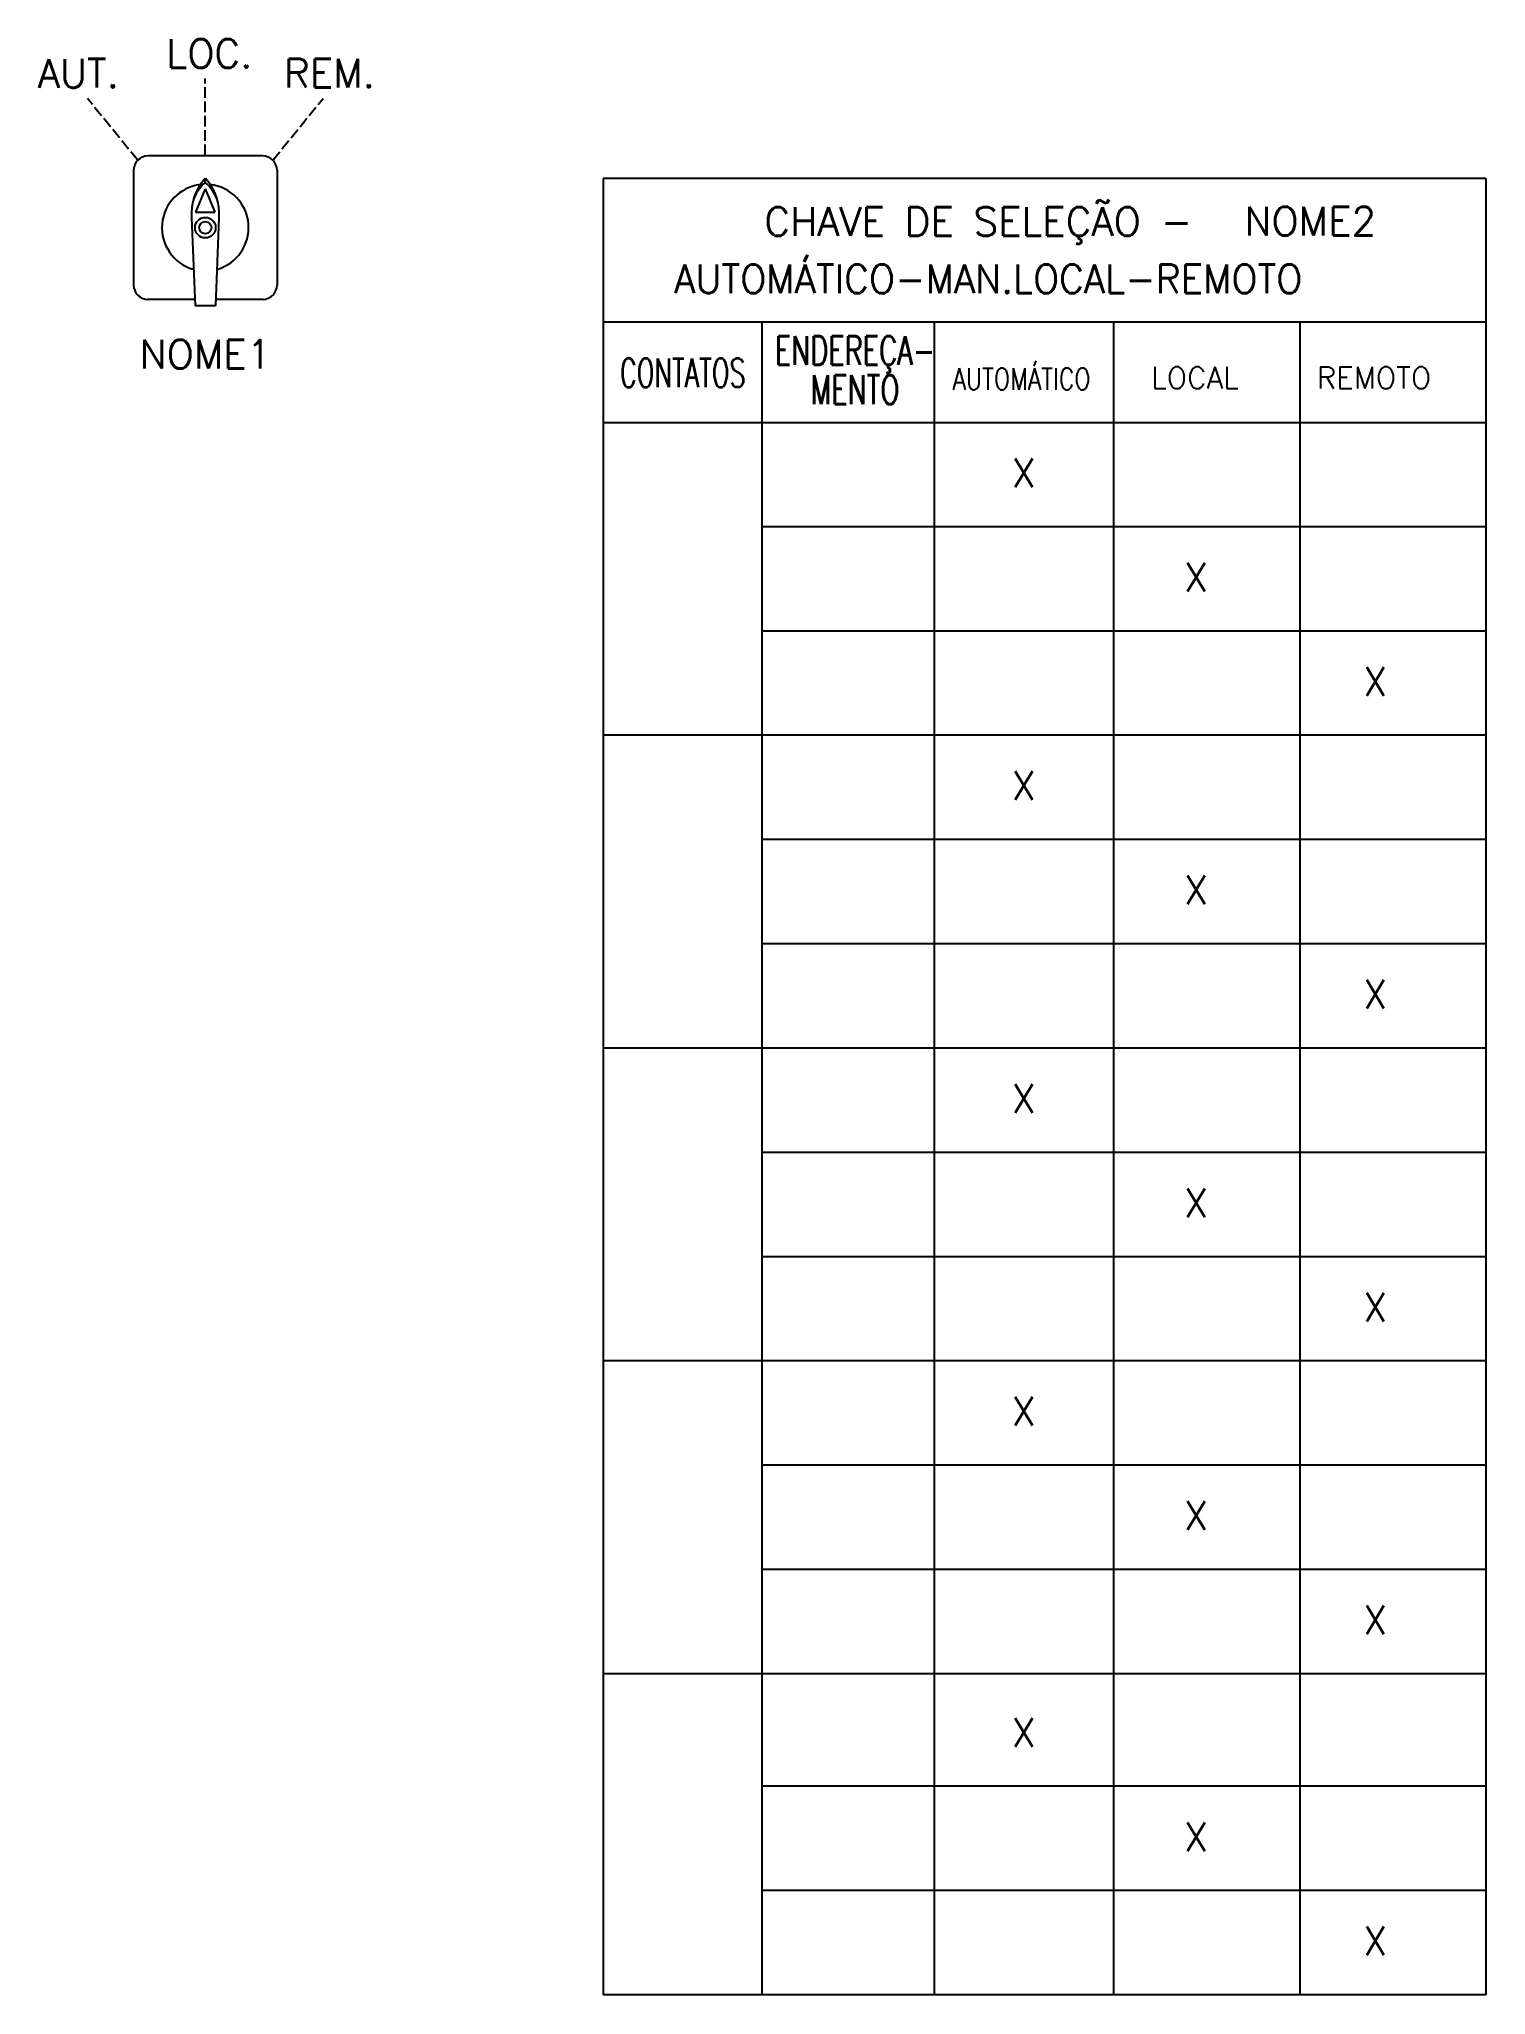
# Model space of a CAD drawing. Header units: millimetres. Extents: x 2342 to 2443, y 1825 to 1961.
import ezdxf
from ezdxf.enums import TextEntityAlignment as Align

# ---------------------------------------------------------------- set-up
doc = ezdxf.new("R2010")
doc.units = ezdxf.units.MM
doc.linetypes.add('USTATION2', pattern=[1, 0.75, -0.25])
doc.styles.add('ROMANS', font='romans')

msp = doc.modelspace()

# ---------------------------------------------------------------- linework, layer by layer
at = {"linetype": 'USTATION2'}
for p, q in [((2353.96, 1952.89), (2353.96, 1958.24)), ((2349.25, 1952.55), (2345.74, 1956.85)), ((2358.67, 1952.56), (2362.17, 1956.86))]:
    msp.add_line(p, q, dxfattribs=at)
at = {"linetype": 'Continuous'}
for p, q in [((2348.96, 1951.85), (2348.96, 1943.85)), ((2357.96, 1952.85), (2349.96, 1952.85)), ((2358.96, 1951.85), (2358.96, 1943.85)), ((2353.96, 1950.55), (2353.28, 1948.93)), ((2353.96, 1951), (2353.96, 1951.29)), ((2353.96, 1950.55), (2354.63, 1948.93)), ((2353.28, 1948.93), (2354.63, 1948.93)), ((2353.01, 1948.53), (2353.25, 1942.41)), ((2354.91, 1948.53), (2354.67, 1942.41)), ((2353.23, 1942.85), (2349.96, 1942.85)), ((2354.67, 1942.41), (2353.25, 1942.41)), ((2357.96, 1942.85), (2354.68, 1942.85))]:
    msp.add_line(p, q, dxfattribs=at)
for p, q in [((2381.69, 1951.28), (2381.69, 1824.7)), ((2443.2, 1951.28), (2381.69, 1951.28)), ((2443.2, 1951.28), (2443.2, 1824.7)), ((2381.69, 1941.28), (2443.2, 1941.28)), ((2392.75, 1941.28), (2392.75, 1824.7)), ((2404.76, 1941.28), (2404.76, 1824.7)), ((2417.24, 1941.28), (2417.24, 1824.7)), ((2430.22, 1941.28), (2430.22, 1824.7)), ((2381.69, 1934.28), (2443.2, 1934.28)), ((2443.2, 1934.28), (2443.2, 1916.72)), ((2443.2, 1927.01), (2392.75, 1927.01)), ((2443.2, 1919.74), (2392.75, 1919.74)), ((2443.2, 1912.48), (2381.69, 1912.48)), ((2443.2, 1905.21), (2392.75, 1905.21)), ((2443.2, 1897.94), (2392.75, 1897.94)), ((2443.2, 1890.68), (2381.69, 1890.68)), ((2443.2, 1883.41), (2392.75, 1883.41)), ((2443.2, 1876.14), (2392.75, 1876.14)), ((2443.2, 1868.88), (2381.69, 1868.88)), ((2443.2, 1861.61), (2392.75, 1861.61)), ((2443.2, 1854.34), (2392.75, 1854.34)), ((2443.2, 1847.08), (2381.69, 1847.08)), ((2443.2, 1839.24), (2392.75, 1839.24)), ((2443.2, 1831.97), (2392.75, 1831.97)), ((2443.2, 1824.7), (2381.69, 1824.7))]:
    msp.add_line(p, q)
for radius in [0.716, 0.425]:
    msp.add_circle((2353.96, 1947.85), radius, dxfattribs=at)
for centre, radius, start, end in [((2349.96, 1951.85), 1, 90, 180), ((2357.96, 1951.85), 1, 0, 90), ((2353.96, 1947.85), 3.02, 96.6453, 253.9286), ((2356.62, 1948.82), 3.63, 137.2069, 184.6062), ((2355.88, 1948.8), 2.92, 131.0298, 160.9513), ((2351.3, 1948.82), 3.63, 355.3938, 42.7931), ((2352.04, 1948.8), 2.92, 19.0487, 48.9702), ((2353.96, 1947.85), 3.02, 285.8821, 83.5532), ((2349.96, 1943.85), 1, 180, 270), ((2357.96, 1943.85), 1, 270, 0)]:
    msp.add_arc(centre, radius, start, end, dxfattribs=at)

# ---------------------------------------------------------------- texts
at = {"linetype": 'Continuous', "style": 'ROMANS'}
msp.add_text('LOC.', height=2, dxfattribs=at).set_placement((2354.25, 1958.99), align=Align.CENTER)
msp.add_text('AUT.', height=2, rotation=0.0711, dxfattribs=at).set_placement((2342.29, 1957.6))
msp.add_text('REM.', height=2, dxfattribs=at).set_placement((2359.44, 1957.62))
at = {"style": 'ROMANS'}
for s, height, p in [('CHAVE DE SELEÇÃO - ', 2, (2408.52, 1947.28)), ('LOCAL', 1.5, (2422.92, 1936.64)), ('REMOTO', 1.5, (2435.4, 1936.64))]:
    msp.add_text(s, height=height, dxfattribs=at).set_placement(p, align=Align.CENTER)
for s, height, width, p in [('AUTOMÁTICO-MAN.LOCAL-REMOTO', 2, 0.96, (2408.52, 1943.28)), ('ENDEREÇA-', 2, 0.7, (2399.24, 1938.29)), ('AUTOMÁTICO', 1.5, 0.8, (2410.84, 1936.56)), ('MENTO', 2, 0.7, (2399.24, 1935.56))]:
    msp.add_text(s, height=height, dxfattribs=dict(at, width=width)).set_placement(p, align=Align.CENTER)
at = {"style": 'ROMANS', "width": 0.65}
msp.add_text('CONTATOS', height=2, dxfattribs=at).set_placement((2387.23, 1937.74), align=Align.MIDDLE_CENTER)
at = {"style": 'ROMANS'}
for p in [(2411, 1930.77), (2423.01, 1923.5), (2435.49, 1916.23), (2411, 1908.97), (2423.01, 1901.7), (2435.49, 1894.43), (2411, 1887.17), (2423.01, 1879.9), (2435.49, 1872.63), (2411, 1865.37), (2423.01, 1858.1), (2435.49, 1850.83), (2411, 1842.99), (2423.01, 1835.72), (2435.49, 1828.46)]:
    msp.add_text('X', height=2, dxfattribs=at).set_placement(p, align=Align.MIDDLE_CENTER)
for tag, p in [('NOME2', (2430.96, 1948.3)), ('NOME1', (2353.97, 1939.03))]:
    msp.add_attdef(tag, text='', height=2, dxfattribs=at).set_placement(p, align=Align.MIDDLE_CENTER)

doc.saveas('drawing.dxf')
